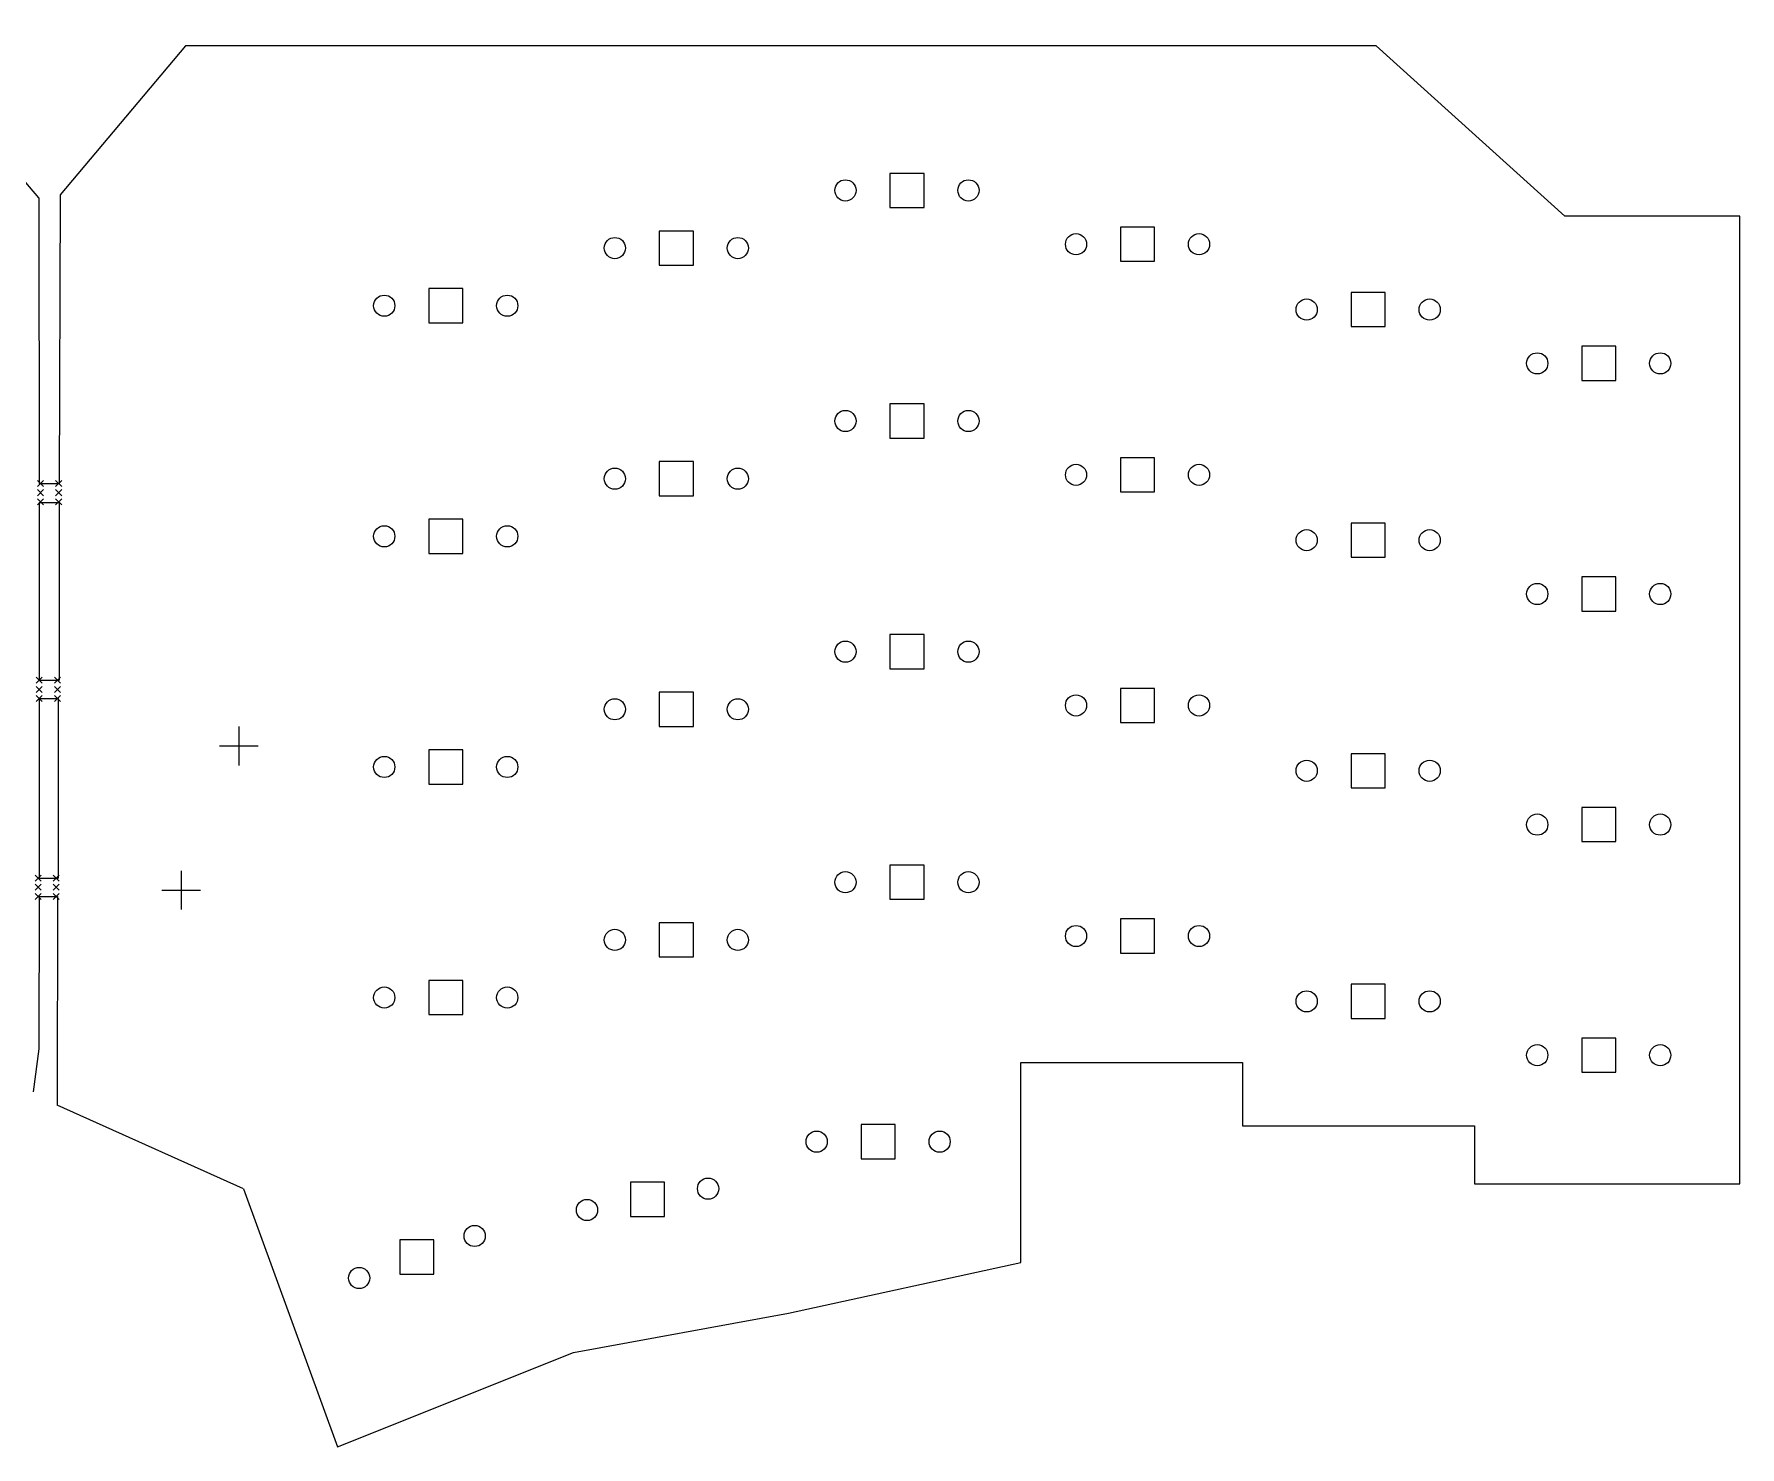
# Model space of a CAD drawing. Header units: millimetres. Extents: x 52 to 335, y -191 to -57.
# Drawn here: x 194 to 334.9, y -173.8 to -57.1 of the extents above; entities that cross this region are included whole.
import ezdxf

# ---------------------------------------------------------------- set-up
doc = ezdxf.new("R2010")
doc.units = ezdxf.units.MM
doc.layers.add('BLACK', color=250, linetype='CONTINUOUS')

msp = doc.modelspace()

# ---------------------------------------------------------------- linework, layer by layer
at = {"layer": 'BLACK', "linetype": 'CONTINUOUS'}
for p, q in [((194.37375, -70.6575), (182.67375, -57.1375)), ((206.4675, -58.115), (196.1175, -70.425)), ((304.8475, -58.115), (206.4675, -58.115)), ((320.4375, -72.185), (304.8475, -58.115)), ((267.487414, -68.640086), (264.667586, -68.640086)), ((264.667586, -68.640086), (264.667586, -71.459914)), ((267.487414, -71.459914), (267.487414, -68.640086)), ((196.1175, -70.425), (196.05, -94.2675)), ((194.37375, -70.6575), (194.4, -94.2675)), ((264.667586, -71.459914), (267.487414, -71.459914)), ((286.537414, -73.085086), (283.717586, -73.085086)), ((283.717586, -73.085086), (283.717586, -75.904914)), ((286.537414, -75.904914), (286.537414, -73.085086)), ((334.8875, -72.185), (320.4375, -72.185)), ((334.8875, -152.125), (334.8875, -72.185)), ((248.437414, -73.402586), (245.617586, -73.402586)), ((245.617586, -73.402586), (245.617586, -76.222414)), ((248.437414, -76.222414), (248.437414, -73.402586)), ((283.717586, -75.904914), (286.537414, -75.904914)), ((245.617586, -76.222414), (248.437414, -76.222414)), ((229.387414, -78.165086), (226.567586, -78.165086)), ((226.567586, -78.165086), (226.567586, -80.984914)), ((229.387414, -80.984914), (229.387414, -78.165086)), ((305.587414, -78.482586), (302.767586, -78.482586)), ((302.767586, -78.482586), (302.767586, -81.302414)), ((305.587414, -81.302414), (305.587414, -78.482586)), ((226.567586, -80.984914), (229.387414, -80.984914)), ((302.767586, -81.302414), (305.587414, -81.302414)), ((324.637414, -82.927586), (321.817586, -82.927586)), ((321.817586, -82.927586), (321.817586, -85.747414)), ((324.637414, -85.747414), (324.637414, -82.927586)), ((321.817586, -85.747414), (324.637414, -85.747414)), ((267.487414, -87.690086), (264.667586, -87.690086)), ((264.667586, -87.690086), (264.667586, -90.509914)), ((267.487414, -90.509914), (267.487414, -87.690086)), ((264.667586, -90.509914), (267.487414, -90.509914)), ((248.437414, -92.452586), (245.617586, -92.452586)), ((245.617586, -92.452586), (245.617586, -95.272414)), ((248.437414, -95.272414), (248.437414, -92.452586)), ((286.537414, -92.135086), (283.717586, -92.135086)), ((283.717586, -92.135086), (283.717586, -94.954914)), ((286.537414, -94.954914), (286.537414, -92.135086)), ((194.25, -94.0175), (194.75, -94.5175)), ((194.75, -94.0175), (194.25, -94.5175)), ((194.4, -94.2675), (196.05, -94.2675)), ((195.75, -94.0175), (196.25, -94.5175)), ((196.25, -94.0175), (195.75, -94.5175)), ((194.25, -94.7675), (194.75, -95.2675)), ((194.75, -94.7675), (194.25, -95.2675)), ((194.25, -95.5175), (194.75, -96.0175)), ((194.75, -95.5175), (194.25, -96.0175)), ((194.4, -95.8175), (194.4, -110.5175)), ((194.4, -95.8175), (196.05, -95.8175)), ((195.75, -94.7675), (196.25, -95.2675)), ((196.25, -94.7675), (195.75, -95.2675)), ((195.75, -95.5175), (196.25, -96.0175)), ((196.25, -95.5175), (195.75, -96.0175)), ((196.05, -95.8175), (196.05, -110.5175)), ((245.617586, -95.272414), (248.437414, -95.272414)), ((283.717586, -94.954914), (286.537414, -94.954914)), ((229.387414, -97.215086), (226.567586, -97.215086)), ((226.567586, -97.215086), (226.567586, -100.034914)), ((229.387414, -100.034914), (229.387414, -97.215086)), ((305.587414, -97.532586), (302.767586, -97.532586)), ((302.767586, -97.532586), (302.767586, -100.352414)), ((305.587414, -100.352414), (305.587414, -97.532586)), ((226.567586, -100.034914), (229.387414, -100.034914)), ((302.767586, -100.352414), (305.587414, -100.352414)), ((324.637414, -101.977586), (321.817586, -101.977586)), ((321.817586, -101.977586), (321.817586, -104.797414)), ((324.637414, -104.797414), (324.637414, -101.977586)), ((321.817586, -104.797414), (324.637414, -104.797414)), ((267.487414, -106.740086), (264.667586, -106.740086)), ((264.667586, -106.740086), (264.667586, -109.559914)), ((267.487414, -109.559914), (267.487414, -106.740086)), ((264.667586, -109.559914), (267.487414, -109.559914)), ((194.15, -110.2675), (194.65, -110.7675)), ((194.65, -110.2675), (194.15, -110.7675)), ((194.15, -111.0175), (194.65, -111.5175)), ((194.65, -111.0175), (194.15, -111.5175)), ((194.4, -110.5175), (196.05, -110.5175)), ((195.65, -110.2675), (196.15, -110.7675)), ((196.15, -110.2675), (195.65, -110.7675)), ((195.65, -111.0175), (196.15, -111.5175)), ((196.15, -111.0175), (195.65, -111.5175)), ((286.537414, -111.185086), (283.717586, -111.185086)), ((283.717586, -111.185086), (283.717586, -114.004914)), ((286.537414, -114.004914), (286.537414, -111.185086)), ((194.15, -111.7675), (194.65, -112.2675)), ((194.65, -111.7675), (194.15, -112.2675)), ((194.4, -112.0175), (194.4, -126.8675)), ((194.4, -112.0175), (195.95, -112.0175)), ((195.65, -111.7675), (196.15, -112.2675)), ((196.15, -111.7675), (195.65, -112.2675)), ((195.95, -112.0175), (195.95, -126.8675)), ((248.437414, -111.502586), (245.617586, -111.502586)), ((245.617586, -111.502586), (245.617586, -114.322414)), ((248.437414, -114.322414), (248.437414, -111.502586)), ((283.717586, -114.004914), (286.537414, -114.004914)), ((210.87875, -114.34375), (210.87875, -117.54375)), ((245.617586, -114.322414), (248.437414, -114.322414)), ((209.27875, -115.94375), (212.47875, -115.94375)), ((229.387414, -116.265086), (226.567586, -116.265086)), ((226.567586, -116.265086), (226.567586, -119.084914)), ((229.387414, -119.084914), (229.387414, -116.265086)), ((305.587414, -116.582586), (302.767586, -116.582586)), ((302.767586, -116.582586), (302.767586, -119.402414)), ((305.587414, -119.402414), (305.587414, -116.582586)), ((226.567586, -119.084914), (229.387414, -119.084914)), ((302.767586, -119.402414), (305.587414, -119.402414)), ((324.637414, -121.027586), (321.817586, -121.027586)), ((321.817586, -121.027586), (321.817586, -123.847414)), ((324.637414, -123.847414), (324.637414, -121.027586)), ((321.817586, -123.847414), (324.637414, -123.847414)), ((194.05, -126.6175), (194.55, -127.1175)), ((194.55, -126.6175), (194.05, -127.1175)), ((195.55, -126.6175), (196.05, -127.1175)), ((196.05, -126.6175), (195.55, -127.1175)), ((206.11625, -126.25), (206.11625, -129.45)), ((267.487414, -125.790086), (264.667586, -125.790086)), ((264.667586, -125.790086), (264.667586, -128.609914)), ((267.487414, -128.609914), (267.487414, -125.790086)), ((194.05, -127.3675), (194.55, -127.8675)), ((194.55, -127.3675), (194.05, -127.8675)), ((194.05, -128.1175), (194.55, -128.6175)), ((194.55, -128.1175), (194.05, -128.6175)), ((194.4, -126.8675), (195.95, -126.8675)), ((195.55, -127.3675), (196.05, -127.8675)), ((196.05, -127.3675), (195.55, -127.8675)), ((195.55, -128.1175), (196.05, -128.6175)), ((196.05, -128.1175), (195.55, -128.6175)), ((204.51625, -127.85), (207.71625, -127.85)), ((194.4, -128.3675), (194.37375, -140.9675)), ((194.4, -128.3675), (195.9, -128.3675)), ((195.9, -128.3675), (195.87875, -145.6075)), ((264.667586, -128.609914), (267.487414, -128.609914)), ((248.437414, -130.552586), (245.617586, -130.552586)), ((245.617586, -130.552586), (245.617586, -133.372414)), ((248.437414, -133.372414), (248.437414, -130.552586)), ((286.537414, -130.235086), (283.717586, -130.235086)), ((283.717586, -130.235086), (283.717586, -133.054914)), ((286.537414, -133.054914), (286.537414, -130.235086)), ((245.617586, -133.372414), (248.437414, -133.372414)), ((283.717586, -133.054914), (286.537414, -133.054914)), ((229.387414, -135.315086), (226.567586, -135.315086)), ((226.567586, -135.315086), (226.567586, -138.134914)), ((229.387414, -138.134914), (229.387414, -135.315086)), ((305.587414, -135.632586), (302.767586, -135.632586)), ((302.767586, -135.632586), (302.767586, -138.452414)), ((305.587414, -138.452414), (305.587414, -135.632586)), ((226.567586, -138.134914), (229.387414, -138.134914)), ((302.767586, -138.452414), (305.587414, -138.452414)), ((324.637414, -140.077586), (321.817586, -140.077586)), ((321.817586, -140.077586), (321.817586, -142.897414)), ((324.637414, -142.897414), (324.637414, -140.077586)), ((194.37375, -140.9675), (193.89375, -144.5275)), ((275.4875, -142.095), (293.8075, -142.095)), ((275.4875, -158.605), (275.4875, -142.095)), ((293.8075, -142.095), (293.8075, -147.335)), ((321.817586, -142.897414), (324.637414, -142.897414)), ((211.2575, -152.515), (195.87875, -145.6075)), ((265.106164, -147.221336), (262.286336, -147.221336)), ((262.286336, -147.221336), (262.286336, -150.041164)), ((265.106164, -150.041164), (265.106164, -147.221336)), ((293.8075, -147.335), (312.9675, -147.335)), ((312.9675, -147.335), (312.9675, -152.125)), ((262.286336, -150.041164), (265.106164, -150.041164)), ((246.056164, -151.983836), (243.236336, -151.983836)), ((243.236336, -151.983836), (243.236336, -154.803664)), ((246.056164, -154.803664), (246.056164, -151.983836)), ((312.9675, -152.125), (334.8875, -152.125)), ((211.2575, -152.515), (219.0475, -173.845)), ((243.236336, -154.803664), (246.056164, -154.803664)), ((227.006164, -156.746336), (224.186336, -156.746336)), ((224.186336, -156.746336), (224.186336, -159.566164)), ((227.006164, -159.566164), (227.006164, -156.746336)), ((256.2975, -162.785), (275.4875, -158.605)), ((224.186336, -159.566164), (227.006164, -159.566164)), ((238.5375, -166.045), (256.2975, -162.785)), ((219.0475, -173.845), (238.5375, -166.045))]:
    msp.add_line(p, q, dxfattribs=at)
at = {"layer": 'BLACK'}
for centre in [(260.9975, -70.05), (271.1575, -70.05), (241.9475, -74.8125), (252.1075, -74.8125), (280.0475, -74.495), (290.2075, -74.495), (222.8975, -79.575), (233.0575, -79.575), (299.0975, -79.8925), (309.2575, -79.8925), (318.1475, -84.3375), (328.3075, -84.3375), (260.9975, -89.1), (271.1575, -89.1), (241.9475, -93.8625), (252.1075, -93.8625), (280.0475, -93.545), (290.2075, -93.545), (222.8975, -98.625), (233.0575, -98.625), (299.0975, -98.9425), (309.2575, -98.9425), (318.1475, -103.3875), (328.3075, -103.3875), (260.9975, -108.15), (271.1575, -108.15), (241.9475, -112.9125), (252.1075, -112.9125), (280.0475, -112.595), (290.2075, -112.595), (222.8975, -117.675), (233.0575, -117.675), (299.0975, -117.9925), (309.2575, -117.9925), (318.1475, -122.4375), (328.3075, -122.4375), (260.9975, -127.2), (271.1575, -127.2), (280.0475, -131.645), (290.2075, -131.645), (241.9475, -131.9625), (252.1075, -131.9625), (222.8975, -136.725), (233.0575, -136.725), (299.0975, -137.0425), (309.2575, -137.0425), (318.1475, -141.4875), (328.3075, -141.4875), (258.61625, -148.63125), (268.77625, -148.63125), (249.649073, -152.511617), (239.643427, -154.275883), (230.369889, -156.418788), (220.822611, -159.893712)]:
    msp.add_circle(centre, 0.875, dxfattribs=at)

doc.saveas('drawing.dxf')
